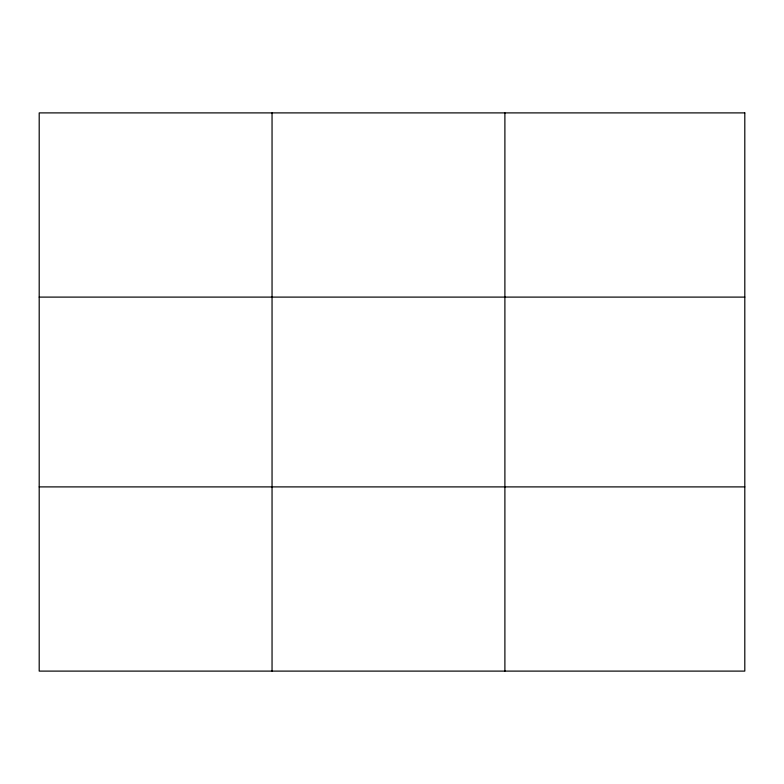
<?xml version="1.0" encoding="UTF-8"?>
<svg xmlns="http://www.w3.org/2000/svg" width="784" height="784" viewBox="0 0 784 784"><rect width="100%" height="100%" fill="white"/><g stroke="black" fill="none" stroke-linecap="round" stroke-linejoin="round"><path stroke-width="1.18" d="M272.048 112.896L272.048 671.104M504.896 112.896L504.896 671.104M39.2 297.107L744.8 297.107M39.2 486.893L744.8 486.893M744.8 112.896L744.8 671.104L39.2 671.104L39.2 112.896L744.8 112.896"/></g></svg>
